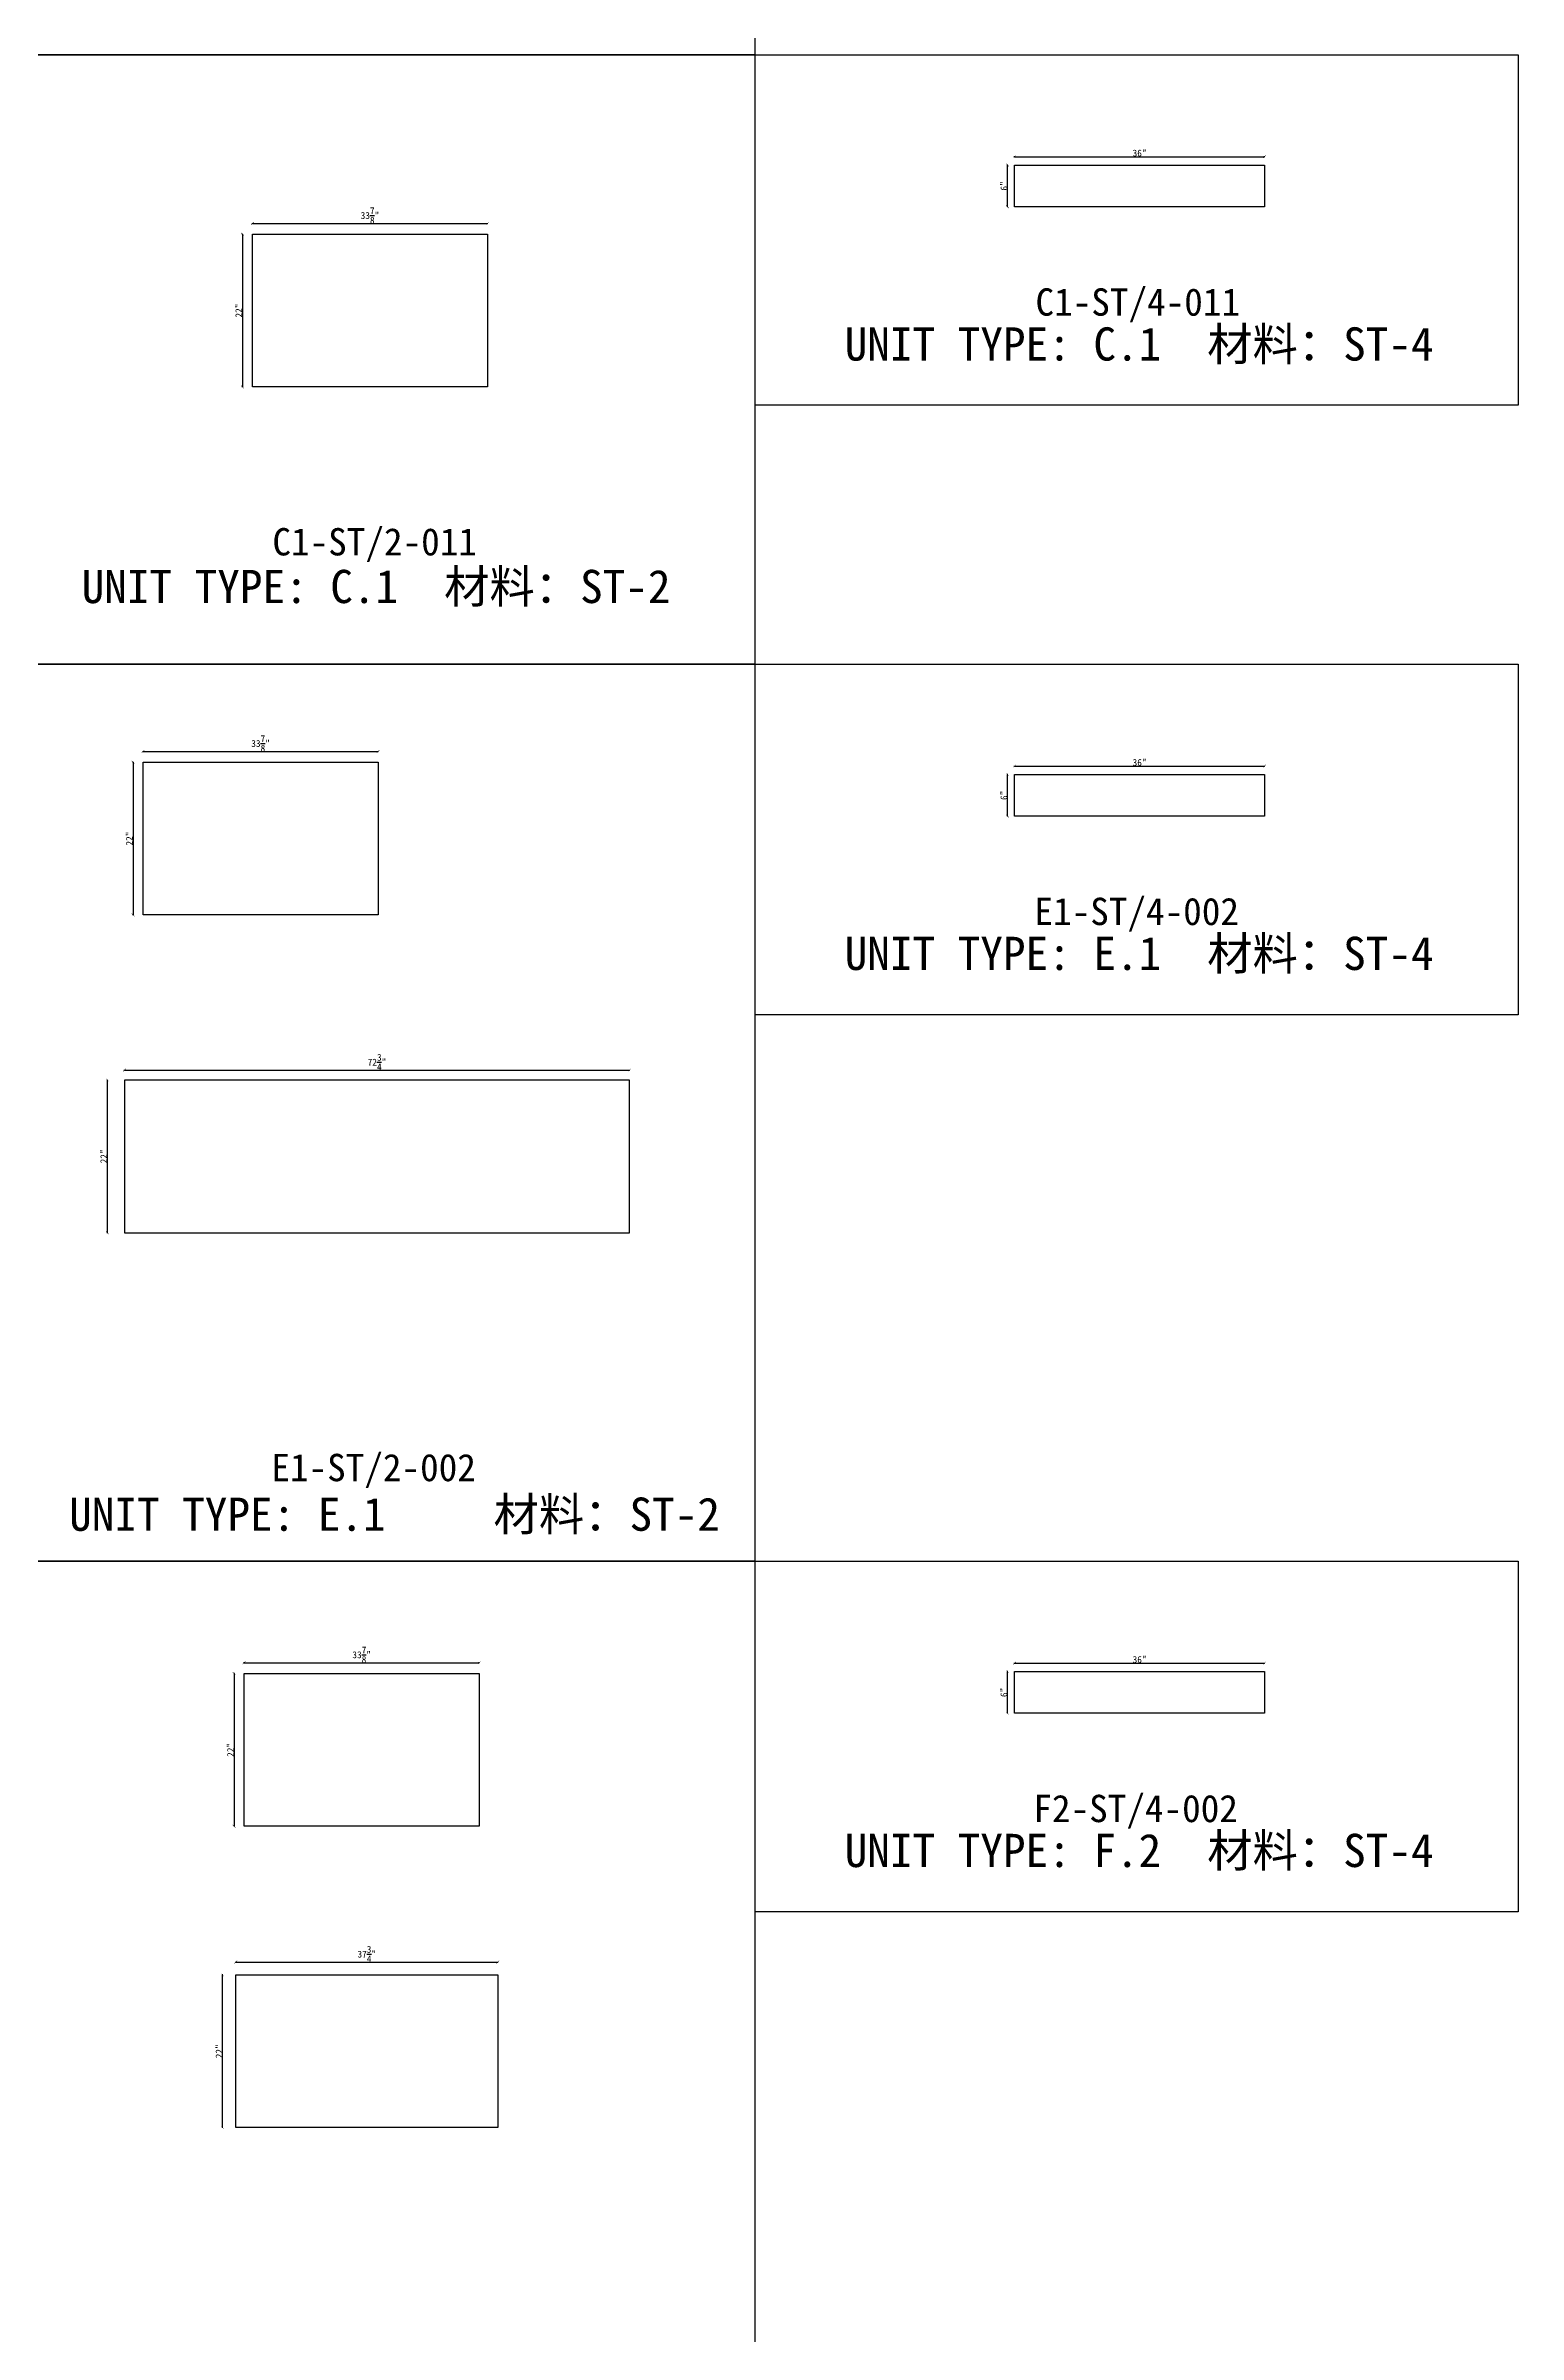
# Model space of a CAD drawing. Header units: millimetres. Extents: x -46966 to 138077, y -48408 to 2116.
# Drawn here: x 7341 to 12728, y -12752 to -4379 of the extents above; entities that cross this region are included whole.
import ezdxf
from ezdxf.enums import TextEntityAlignment as Align

# ---------------------------------------------------------------- set-up
doc = ezdxf.new("R2010")
doc.units = ezdxf.units.MM
doc.layers.add('PART_NUMBER', color=3, linetype='Continuous')
doc.styles.add('样式 1', font='')
doc.styles.get('样式 1').set_extended_font_data('NSimSun')
doc.dimstyles.new('副本 ISO-25', dxfattribs={"dimtxt": 25, "dimasz": 10, "dimexe": 1.5, "dimexo": 0.5, "dimtad": 1, "dimlfac": 0.03937, "dimlunit": 5, "dimtxsty": '样式 1', "dimblk": 'ARCHTICK', "dimcen": 2.5, "dimclrd": 256, "dimclrt": 1, "dimazin": 3, "dimtfac": 1, "dimtmove": 0, "dimatfit": 3, "dimfxlon": 1})

# ---------------------------------------------------------------- blocks, each defined once
blk = doc.blocks.new('_ArchTick')
at = {"color": 0, "linetype": 'ByBlock', "const_width": 0.15}
blk.add_lwpolyline([(-0.5, -0.5), (0.5, 0.5)], dxfattribs=at)
blk = doc.blocks.new('*D541')
at = {"color": 0, "lineweight": -2, "transparency": 16777216}
for p, q in [((8096.8, -5029.8), (8096.8, -5027.3)), ((8957.2, -5029.8), (8957.2, -5027.3))]:
    blk.add_line(p, q, dxfattribs=at)
at = {"lineweight": -2, "transparency": 16777216}
blk.add_line((8096.8, -5028.8), (8957.2, -5028.8), dxfattribs=at)
at = {"layer": 'Defpoints', "color": 0, "transparency": 16777216}
for p in [(8096.8, -5068.2), (8957.2, -5028.8), (8957.2, -5068.2)]:
    blk.add_point(p, dxfattribs=at)
at = {"lineweight": -2, "transparency": 16777216, "xscale": 10, "yscale": 10, "zscale": 10, "rotation": 180}
blk.add_blockref('_ArchTick', (8096.8, -5028.8), dxfattribs=at)
at = {"lineweight": -2, "transparency": 16777216, "xscale": 10, "yscale": 10, "zscale": 10}
blk.add_blockref('_ArchTick', (8957.2, -5028.8), dxfattribs=at)
at = {"color": 1, "transparency": 16777216, "insert": (8527, -4999.7), "char_height": 25, "attachment_point": 5, "style": '样式 1'}
blk.add_mtext('\\A1;33{\\H1x;\\S7/8;}"', dxfattribs=at)
blk = doc.blocks.new('*D542')
at = {"color": 0, "lineweight": -2, "transparency": 16777216}
for p, q in [((8061.2, -5068.2), (8058.7, -5068.2)), ((8061.2, -5627), (8058.7, -5627))]:
    blk.add_line(p, q, dxfattribs=at)
at = {"lineweight": -2, "transparency": 16777216}
blk.add_line((8060.2, -5068.2), (8060.2, -5627), dxfattribs=at)
at = {"layer": 'Defpoints', "color": 0, "transparency": 16777216}
for p in [(8096.8, -5068.2), (8060.2, -5627), (8096.8, -5627)]:
    blk.add_point(p, dxfattribs=at)
at = {"lineweight": -2, "transparency": 16777216, "xscale": 10, "yscale": 10, "zscale": 10}
for p, rotation in [((8060.2, -5068.2), 90), ((8060.2, -5627), 270)]:
    blk.add_blockref('_ArchTick', p, dxfattribs=dict(at, rotation=rotation))
at = {"color": 1, "transparency": 16777216, "insert": (8047, -5347.6), "char_height": 25, "attachment_point": 5, "rotation": 90, "style": '样式 1'}
blk.add_mtext('\\A1;22"', dxfattribs=at)
blk = doc.blocks.new('*D547')
at = {"color": 0, "lineweight": -2, "transparency": 16777216}
for p, q in [((10885.6, -4785.7), (10885.6, -4783.2)), ((11800, -4785.7), (11800, -4783.2))]:
    blk.add_line(p, q, dxfattribs=at)
at = {"lineweight": -2, "transparency": 16777216}
blk.add_line((10885.6, -4784.7), (11800, -4784.7), dxfattribs=at)
at = {"layer": 'Defpoints', "color": 0, "transparency": 16777216}
for p in [(10885.6, -4815.5), (11800, -4784.7), (11800, -4815.5)]:
    blk.add_point(p, dxfattribs=at)
at = {"lineweight": -2, "transparency": 16777216, "xscale": 10, "yscale": 10, "zscale": 10, "rotation": 180}
blk.add_blockref('_ArchTick', (10885.6, -4784.7), dxfattribs=at)
at = {"lineweight": -2, "transparency": 16777216, "xscale": 10, "yscale": 10, "zscale": 10}
blk.add_blockref('_ArchTick', (11800, -4784.7), dxfattribs=at)
at = {"color": 1, "transparency": 16777216, "insert": (11342.8, -4771.5), "char_height": 25, "attachment_point": 5, "style": '样式 1'}
blk.add_mtext('\\A1;36"', dxfattribs=at)
blk = doc.blocks.new('*D548')
at = {"color": 0, "lineweight": -2, "transparency": 16777216}
for p, q in [((10860.8, -4815.5), (10858.3, -4815.5)), ((10860.8, -4967.9), (10858.3, -4967.9))]:
    blk.add_line(p, q, dxfattribs=at)
at = {"lineweight": -2, "transparency": 16777216}
blk.add_line((10859.8, -4967.9), (10859.8, -4815.5), dxfattribs=at)
at = {"layer": 'Defpoints', "color": 0, "transparency": 16777216}
for p in [(10859.8, -4815.5), (10885.6, -4815.5), (10885.6, -4967.9)]:
    blk.add_point(p, dxfattribs=at)
at = {"lineweight": -2, "transparency": 16777216, "xscale": 10, "yscale": 10, "zscale": 10}
for p, rotation in [((10859.8, -4815.5), 90), ((10859.8, -4967.9), 270)]:
    blk.add_blockref('_ArchTick', p, dxfattribs=dict(at, rotation=rotation))
at = {"color": 1, "transparency": 16777216, "insert": (10846.6, -4891.7), "char_height": 25, "attachment_point": 5, "rotation": 90, "style": '样式 1'}
blk.add_mtext('\\A1;6"', dxfattribs=at)
blk = doc.blocks.new('*D557')
at = {"color": 0, "lineweight": -2, "transparency": 16777216}
for p, q in [((7696.7, -6961.6), (7696.7, -6959.1)), ((8557.1, -6961.6), (8557.1, -6959.1))]:
    blk.add_line(p, q, dxfattribs=at)
at = {"lineweight": -2, "transparency": 16777216}
blk.add_line((7696.7, -6960.6), (8557.1, -6960.6), dxfattribs=at)
at = {"layer": 'Defpoints', "color": 0, "transparency": 16777216}
for p in [(7696.7, -7000), (8557.1, -6960.6), (8557.1, -7000)]:
    blk.add_point(p, dxfattribs=at)
at = {"lineweight": -2, "transparency": 16777216, "xscale": 10, "yscale": 10, "zscale": 10, "rotation": 180}
blk.add_blockref('_ArchTick', (7696.7, -6960.6), dxfattribs=at)
at = {"lineweight": -2, "transparency": 16777216, "xscale": 10, "yscale": 10, "zscale": 10}
blk.add_blockref('_ArchTick', (8557.1, -6960.6), dxfattribs=at)
at = {"color": 1, "transparency": 16777216, "insert": (8126.9, -6931.5), "char_height": 25, "attachment_point": 5, "style": '样式 1'}
blk.add_mtext('\\A1;33{\\H1x;\\S7/8;}"', dxfattribs=at)
blk = doc.blocks.new('*D558')
at = {"color": 0, "lineweight": -2, "transparency": 16777216}
for p, q in [((7661.1, -7000), (7658.6, -7000)), ((7661.1, -7558.8), (7658.6, -7558.8))]:
    blk.add_line(p, q, dxfattribs=at)
at = {"lineweight": -2, "transparency": 16777216}
blk.add_line((7660.1, -7000), (7660.1, -7558.8), dxfattribs=at)
at = {"layer": 'Defpoints', "color": 0, "transparency": 16777216}
for p in [(7696.7, -7000), (7660.1, -7558.8), (7696.7, -7558.8)]:
    blk.add_point(p, dxfattribs=at)
at = {"lineweight": -2, "transparency": 16777216, "xscale": 10, "yscale": 10, "zscale": 10}
for p, rotation in [((7660.1, -7000), 90), ((7660.1, -7558.8), 270)]:
    blk.add_blockref('_ArchTick', p, dxfattribs=dict(at, rotation=rotation))
at = {"color": 1, "transparency": 16777216, "insert": (7647, -7279.4), "char_height": 25, "attachment_point": 5, "rotation": 90, "style": '样式 1'}
blk.add_mtext('\\A1;22"', dxfattribs=at)
blk = doc.blocks.new('*D559')
at = {"color": 0, "lineweight": -2, "transparency": 16777216}
for p, q in [((7628.8, -8127.5), (7628.8, -8125)), ((9476.7, -8127.5), (9476.7, -8125))]:
    blk.add_line(p, q, dxfattribs=at)
at = {"lineweight": -2, "transparency": 16777216}
blk.add_line((7628.8, -8126.5), (9476.7, -8126.5), dxfattribs=at)
at = {"layer": 'Defpoints', "color": 0, "transparency": 16777216}
for p in [(7628.8, -8162.9), (9476.7, -8126.5), (9476.7, -8162.9)]:
    blk.add_point(p, dxfattribs=at)
at = {"lineweight": -2, "transparency": 16777216, "xscale": 10, "yscale": 10, "zscale": 10, "rotation": 180}
blk.add_blockref('_ArchTick', (7628.8, -8126.5), dxfattribs=at)
at = {"lineweight": -2, "transparency": 16777216, "xscale": 10, "yscale": 10, "zscale": 10}
blk.add_blockref('_ArchTick', (9476.7, -8126.5), dxfattribs=at)
at = {"color": 1, "transparency": 16777216, "insert": (8552.7, -8097.4), "char_height": 25, "attachment_point": 5, "style": '样式 1'}
blk.add_mtext('\\A1;72{\\H1x;\\S3/4;}"', dxfattribs=at)
blk = doc.blocks.new('*D560')
at = {"color": 0, "lineweight": -2, "transparency": 16777216}
for p, q in [((7567.2, -8162.9), (7564.7, -8162.9)), ((7567.2, -8721.7), (7564.7, -8721.7))]:
    blk.add_line(p, q, dxfattribs=at)
at = {"lineweight": -2, "transparency": 16777216}
blk.add_line((7566.2, -8721.7), (7566.2, -8162.9), dxfattribs=at)
at = {"layer": 'Defpoints', "color": 0, "transparency": 16777216}
for p in [(7566.2, -8162.9), (7628.8, -8162.9), (7628.8, -8721.7)]:
    blk.add_point(p, dxfattribs=at)
at = {"lineweight": -2, "transparency": 16777216, "xscale": 10, "yscale": 10, "zscale": 10}
for p, rotation in [((7566.2, -8162.9), 90), ((7566.2, -8721.7), 270)]:
    blk.add_blockref('_ArchTick', p, dxfattribs=dict(at, rotation=rotation))
at = {"color": 1, "transparency": 16777216, "insert": (7553, -8442.3), "char_height": 25, "attachment_point": 5, "rotation": 90, "style": '样式 1'}
blk.add_mtext('\\A1;22"', dxfattribs=at)
blk = doc.blocks.new('*D561')
at = {"color": 0, "lineweight": -2, "transparency": 16777216}
for p, q in [((10885.6, -7015.2), (10885.6, -7012.7)), ((11800, -7015.2), (11800, -7012.7))]:
    blk.add_line(p, q, dxfattribs=at)
at = {"lineweight": -2, "transparency": 16777216}
blk.add_line((10885.6, -7014.2), (11800, -7014.2), dxfattribs=at)
at = {"layer": 'Defpoints', "color": 0, "transparency": 16777216}
for p in [(11800, -7014.2), (10885.6, -7045.1), (11800, -7045.1)]:
    blk.add_point(p, dxfattribs=at)
at = {"lineweight": -2, "transparency": 16777216, "xscale": 10, "yscale": 10, "zscale": 10, "rotation": 180}
blk.add_blockref('_ArchTick', (10885.6, -7014.2), dxfattribs=at)
at = {"lineweight": -2, "transparency": 16777216, "xscale": 10, "yscale": 10, "zscale": 10}
blk.add_blockref('_ArchTick', (11800, -7014.2), dxfattribs=at)
at = {"color": 1, "transparency": 16777216, "insert": (11342.8, -7001.1), "char_height": 25, "attachment_point": 5, "style": '样式 1'}
blk.add_mtext('\\A1;36"', dxfattribs=at)
blk = doc.blocks.new('*D562')
at = {"color": 0, "lineweight": -2, "transparency": 16777216}
for p, q in [((10860.8, -7045.1), (10858.3, -7045.1)), ((10860.8, -7197.5), (10858.3, -7197.5))]:
    blk.add_line(p, q, dxfattribs=at)
at = {"lineweight": -2, "transparency": 16777216}
blk.add_line((10859.8, -7197.5), (10859.8, -7045.1), dxfattribs=at)
at = {"layer": 'Defpoints', "color": 0, "transparency": 16777216}
for p in [(10859.8, -7045.1), (10885.6, -7045.1), (10885.6, -7197.5)]:
    blk.add_point(p, dxfattribs=at)
at = {"lineweight": -2, "transparency": 16777216, "xscale": 10, "yscale": 10, "zscale": 10}
for p, rotation in [((10859.8, -7045.1), 90), ((10859.8, -7197.5), 270)]:
    blk.add_blockref('_ArchTick', p, dxfattribs=dict(at, rotation=rotation))
at = {"color": 1, "transparency": 16777216, "insert": (10846.6, -7121.3), "char_height": 25, "attachment_point": 5, "rotation": 90, "style": '样式 1'}
blk.add_mtext('\\A1;6"', dxfattribs=at)
blk = doc.blocks.new('*D571')
at = {"color": 0, "lineweight": -2, "transparency": 16777216}
for p, q in [((8066.5, -10295.7), (8066.5, -10293.2)), ((8927, -10295.7), (8927, -10293.2))]:
    blk.add_line(p, q, dxfattribs=at)
at = {"lineweight": -2, "transparency": 16777216}
blk.add_line((8066.5, -10294.7), (8927, -10294.7), dxfattribs=at)
at = {"layer": 'Defpoints', "color": 0, "transparency": 16777216}
for p in [(8927, -10294.7), (8066.5, -10334.2), (8927, -10334.2)]:
    blk.add_point(p, dxfattribs=at)
at = {"lineweight": -2, "transparency": 16777216, "xscale": 10, "yscale": 10, "zscale": 10, "rotation": 180}
blk.add_blockref('_ArchTick', (8066.5, -10294.7), dxfattribs=at)
at = {"lineweight": -2, "transparency": 16777216, "xscale": 10, "yscale": 10, "zscale": 10}
blk.add_blockref('_ArchTick', (8927, -10294.7), dxfattribs=at)
at = {"color": 1, "transparency": 16777216, "insert": (8496.7, -10265.7), "char_height": 25, "attachment_point": 5, "style": '样式 1'}
blk.add_mtext('\\A1;33{\\H1x;\\S7/8;}"', dxfattribs=at)
blk = doc.blocks.new('*D572')
at = {"color": 0, "lineweight": -2, "transparency": 16777216}
for p, q in [((8030.9, -10334.2), (8028.4, -10334.2)), ((8030.9, -10893), (8028.4, -10893))]:
    blk.add_line(p, q, dxfattribs=at)
at = {"lineweight": -2, "transparency": 16777216}
blk.add_line((8029.9, -10334.2), (8029.9, -10893), dxfattribs=at)
at = {"layer": 'Defpoints', "color": 0, "transparency": 16777216}
for p in [(8066.5, -10334.2), (8029.9, -10893), (8066.5, -10893)]:
    blk.add_point(p, dxfattribs=at)
at = {"lineweight": -2, "transparency": 16777216, "xscale": 10, "yscale": 10, "zscale": 10}
for p, rotation in [((8029.9, -10334.2), 90), ((8029.9, -10893), 270)]:
    blk.add_blockref('_ArchTick', p, dxfattribs=dict(at, rotation=rotation))
at = {"color": 1, "transparency": 16777216, "insert": (8016.8, -10613.6), "char_height": 25, "attachment_point": 5, "rotation": 90, "style": '样式 1'}
blk.add_mtext('\\A1;22"', dxfattribs=at)
blk = doc.blocks.new('*D573')
at = {"color": 0, "lineweight": -2, "transparency": 16777216}
for p, q in [((8036, -11391), (8036, -11388.5)), ((8994.8, -11391), (8994.8, -11388.5))]:
    blk.add_line(p, q, dxfattribs=at)
at = {"lineweight": -2, "transparency": 16777216}
blk.add_line((8036, -11390), (8994.8, -11390), dxfattribs=at)
at = {"layer": 'Defpoints', "color": 0, "transparency": 16777216}
for p in [(8036, -11436.9), (8994.8, -11390), (8994.8, -11436.9)]:
    blk.add_point(p, dxfattribs=at)
at = {"lineweight": -2, "transparency": 16777216, "xscale": 10, "yscale": 10, "zscale": 10, "rotation": 180}
blk.add_blockref('_ArchTick', (8036, -11390), dxfattribs=at)
at = {"lineweight": -2, "transparency": 16777216, "xscale": 10, "yscale": 10, "zscale": 10}
blk.add_blockref('_ArchTick', (8994.8, -11390), dxfattribs=at)
at = {"color": 1, "transparency": 16777216, "insert": (8515.4, -11360.9), "char_height": 25, "attachment_point": 5, "style": '样式 1'}
blk.add_mtext('\\A1;37{\\H1x;\\S3/4;}"', dxfattribs=at)
blk = doc.blocks.new('*D574')
at = {"color": 0, "lineweight": -2, "transparency": 16777216}
for p, q in [((7988.9, -11436.9), (7986.4, -11436.9)), ((7988.9, -11995.7), (7986.4, -11995.7))]:
    blk.add_line(p, q, dxfattribs=at)
at = {"lineweight": -2, "transparency": 16777216}
blk.add_line((7987.9, -11995.7), (7987.9, -11436.9), dxfattribs=at)
at = {"layer": 'Defpoints', "color": 0, "transparency": 16777216}
for p in [(7987.9, -11436.9), (8036, -11436.9), (8036, -11995.7)]:
    blk.add_point(p, dxfattribs=at)
at = {"lineweight": -2, "transparency": 16777216, "xscale": 10, "yscale": 10, "zscale": 10}
for p, rotation in [((7987.9, -11436.9), 90), ((7987.9, -11995.7), 270)]:
    blk.add_blockref('_ArchTick', p, dxfattribs=dict(at, rotation=rotation))
at = {"color": 1, "transparency": 16777216, "insert": (7974.8, -11716.3), "char_height": 25, "attachment_point": 5, "rotation": 90, "style": '样式 1'}
blk.add_mtext('\\A1;22"', dxfattribs=at)
blk = doc.blocks.new('*D575')
at = {"color": 0, "lineweight": -2, "transparency": 16777216}
for p, q in [((10885.6, -10297.3), (10885.6, -10294.8)), ((11800, -10297.3), (11800, -10294.8))]:
    blk.add_line(p, q, dxfattribs=at)
at = {"lineweight": -2, "transparency": 16777216}
blk.add_line((10885.6, -10296.3), (11800, -10296.3), dxfattribs=at)
at = {"layer": 'Defpoints', "color": 0, "transparency": 16777216}
for p in [(11800, -10296.3), (10885.6, -10327.1), (11800, -10327.1)]:
    blk.add_point(p, dxfattribs=at)
at = {"lineweight": -2, "transparency": 16777216, "xscale": 10, "yscale": 10, "zscale": 10, "rotation": 180}
blk.add_blockref('_ArchTick', (10885.6, -10296.3), dxfattribs=at)
at = {"lineweight": -2, "transparency": 16777216, "xscale": 10, "yscale": 10, "zscale": 10}
blk.add_blockref('_ArchTick', (11800, -10296.3), dxfattribs=at)
at = {"color": 1, "transparency": 16777216, "insert": (11342.8, -10283.2), "char_height": 25, "attachment_point": 5, "style": '样式 1'}
blk.add_mtext('\\A1;36"', dxfattribs=at)
blk = doc.blocks.new('*D576')
at = {"color": 0, "lineweight": -2, "transparency": 16777216}
for p, q in [((10860.8, -10327.1), (10858.3, -10327.1)), ((10860.8, -10479.5), (10858.3, -10479.5))]:
    blk.add_line(p, q, dxfattribs=at)
at = {"lineweight": -2, "transparency": 16777216}
blk.add_line((10859.8, -10479.5), (10859.8, -10327.1), dxfattribs=at)
at = {"layer": 'Defpoints', "color": 0, "transparency": 16777216}
for p in [(10859.8, -10327.1), (10885.6, -10327.1), (10885.6, -10479.5)]:
    blk.add_point(p, dxfattribs=at)
at = {"lineweight": -2, "transparency": 16777216, "xscale": 10, "yscale": 10, "zscale": 10}
for p, rotation in [((10859.8, -10327.1), 90), ((10859.8, -10479.5), 270)]:
    blk.add_blockref('_ArchTick', p, dxfattribs=dict(at, rotation=rotation))
at = {"color": 1, "transparency": 16777216, "insert": (10846.6, -10403.3), "char_height": 25, "attachment_point": 5, "rotation": 90, "style": '样式 1'}
blk.add_mtext('\\A1;6"', dxfattribs=at)

msp = doc.modelspace()

# ---------------------------------------------------------------- linework, layer by layer
at = {"color": 1}
for points in [[(7144.404, -4411.751), (9936.279, -4411.751), (9936.279, -2182.184), (7144.404, -2182.184)], [(7144.404, -6641.319), (9936.279, -6641.319), (9936.279, -4411.751), (7144.404, -4411.751)], [(9936.279, -4411.751), (12728.153, -4411.751), (12728.153, -5694.149), (9936.279, -5694.149)], [(7144.404, -9923.375), (9936.279, -9923.375), (9936.279, -6641.319), (7144.404, -6641.319)], [(9936.279, -6641.319), (12728.153, -6641.319), (12728.153, -7923.716), (9936.279, -7923.716)], [(7144.404, -13205.431), (9936.279, -13205.431), (9936.279, -9923.375), (7144.404, -9923.375)], [(9936.279, -9923.375), (12728.153, -9923.375), (12728.153, -11205.772), (9936.279, -11205.772)]]:
    msp.add_lwpolyline(points, close=True, dxfattribs=at)
for points in [[(10885.598, -4815.488), (11799.998, -4815.488), (11799.998, -4967.888), (10885.598, -4967.888)], [(8096.803, -5068.22), (8957.228, -5068.22), (8957.228, -5627.02), (8096.803, -5627.02)], [(7696.722, -7000.026), (8557.147, -7000.026), (8557.147, -7558.826), (7696.722, -7558.826)], [(10885.598, -7045.055), (11799.998, -7045.055), (11799.998, -7197.455), (10885.598, -7197.455)], [(9476.675, -8162.922), (7628.825, -8162.922), (7628.825, -8721.722), (9476.675, -8721.722)], [(8066.536, -10334.172), (8926.961, -10334.172), (8926.961, -10892.972), (8066.536, -10892.972)], [(10885.598, -10327.111), (11799.998, -10327.111), (11799.998, -10479.511), (10885.598, -10479.511)], [(8035.989, -11436.871), (8994.839, -11436.871), (8994.839, -11995.671), (8035.989, -11995.671)]]:
    msp.add_lwpolyline(points, close=True)

# ---------------------------------------------------------------- texts
at = {"style": '样式 1'}
for s, p in [('UNIT TYPE: C.1', (10263.906, -5530.645)), ('材料：ST-4', (11590.187, -5530.645)), ('材料：ST-2', (8798.313, -6417.823)), ('UNIT TYPE: C.1', (7472.032, -6417.823)), ('UNIT TYPE: E.1', (10263.906, -7760.212)), ('材料：ST-4', (11590.187, -7760.212)), ('UNIT TYPE: E.1', (7426.391, -9812.018)), ('材料：ST-2', (8979.115, -9812.018)), ('UNIT TYPE: F.2', (10263.906, -11042.268)), ('材料：ST-4', (11590.187, -11042.268))]:
    msp.add_text(s, height=121.5865, dxfattribs=at).set_placement(p)
at = {"layer": 'PART_NUMBER', "color": 3, "style": '样式 1'}
for s, p in [('C1-ST/4-011', (11336.142, -5316.318)), ('C1-ST/2-011', (8544.268, -6193.488)), ('E1-ST/4-002', (11332.288, -7545.885)), ('E1-ST/2-002', (8540.414, -9580.544)), ('F2-ST/4-002', (11328.366, -10827.942))]:
    msp.add_text(s, height=100, dxfattribs=at).set_placement(p, align=Align.MIDDLE_CENTER)

# ---------------------------------------------------------------- dimensions: what is measured, and where the dimension line sits
for base, p1, p2, picture, middle in [((11799.998, -4784.652), (10885.598, -4815.488), (11799.998, -4815.488), '*D547', (11342.798, -4771.527)), ((8957.228, -5028.793), (8096.803, -5068.22), (8957.228, -5068.22), '*D541', (8527.015, -4999.7)), ((8557.147, -6960.599), (7696.722, -7000.026), (8557.147, -7000.026), '*D557', (8126.934, -6931.506)), ((11799.998, -7014.219), (10885.598, -7045.055), (11799.998, -7045.055), '*D561', (11342.798, -7001.094)), ((9476.675, -8126.462), (7628.825, -8162.922), (9476.675, -8162.922), '*D559', (8552.75, -8097.369)), ((8926.961, -10294.745), (8066.536, -10334.172), (8926.961, -10334.172), '*D571', (8496.749, -10265.652)), ((11799.998, -10296.276), (10885.598, -10327.111), (11799.998, -10327.111), '*D575', (11342.798, -10283.151)), ((8994.839, -11390.014), (8035.989, -11436.871), (8994.839, -11436.871), '*D573', (8515.414, -11360.921))]:
    dim = msp.add_linear_dim(base=base, p1=p1, p2=p2, dimstyle='副本 ISO-25')
    dim.commit()
    dim.dimension.update_dxf_attribs({"geometry": picture, "text_midpoint": middle})
for base, p1, p2, picture, middle in [((10859.763, -4815.488), (10885.598, -4967.888), (10885.598, -4815.488), '*D548', (10846.638, -4891.688)), ((8060.157, -5627.02), (8096.803, -5068.22), (8096.803, -5627.02), '*D542', (8047.032, -5347.62)), ((7660.076, -7558.826), (7696.722, -7000.026), (7696.722, -7558.826), '*D558', (7646.951, -7279.426)), ((10859.763, -7045.055), (10885.598, -7197.455), (10885.598, -7045.055), '*D562', (10846.638, -7121.255)), ((7566.154, -8162.922), (7628.825, -8721.722), (7628.825, -8162.922), '*D560', (7553.029, -8442.322)), ((8029.89, -10892.972), (8066.536, -10334.172), (8066.536, -10892.972), '*D572', (8016.765, -10613.572)), ((10859.763, -10327.111), (10885.598, -10479.511), (10885.598, -10327.111), '*D576', (10846.638, -10403.311)), ((7987.88, -11436.871), (8035.989, -11995.671), (8035.989, -11436.871), '*D574', (7974.755, -11716.271))]:
    dim = msp.add_linear_dim(base=base, p1=p1, p2=p2, angle=90, dimstyle='副本 ISO-25')
    dim.commit()
    dim.dimension.update_dxf_attribs({"geometry": picture, "text_midpoint": middle})

doc.saveas('drawing.dxf')
